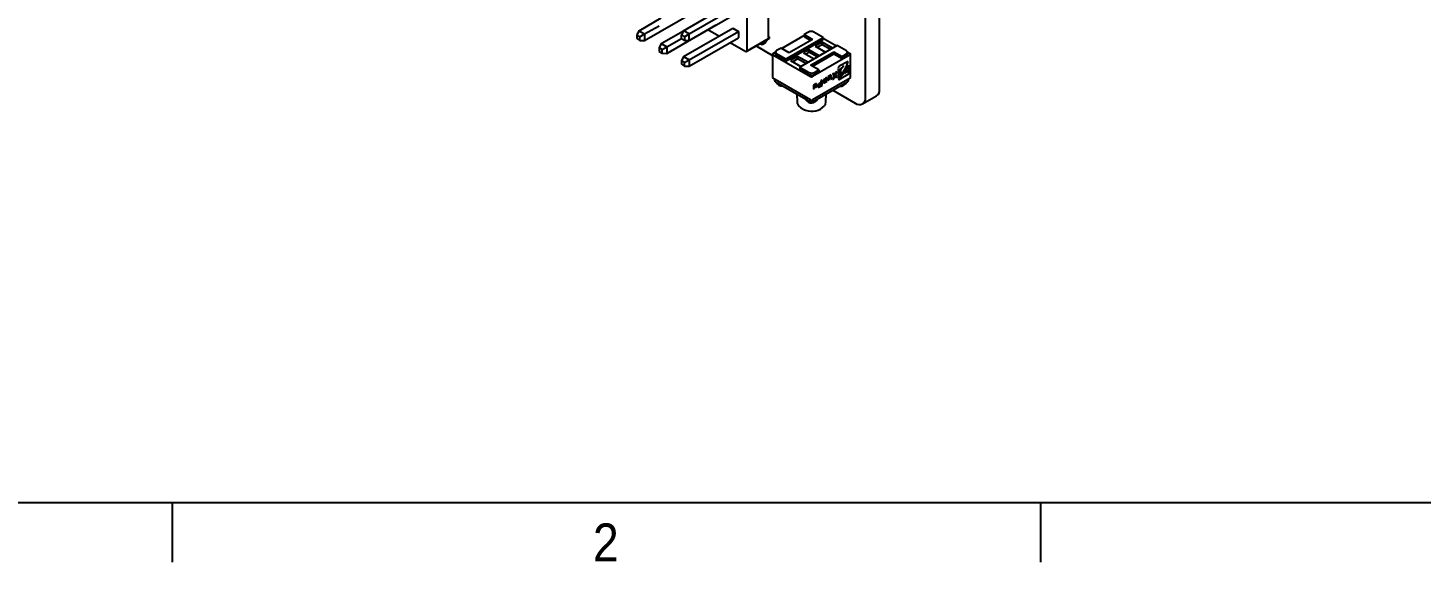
# Model space of a CAD drawing. Header units: millimetres. Extents: x 2 to 1109, y 2 to 430.
# Drawn here: x 58.2 to 170.3, y 1.6 to 44.6 of the extents above; entities that cross this region are included whole.
import ezdxf

# ---------------------------------------------------------------- set-up
doc = ezdxf.new("R2010")
doc.units = ezdxf.units.MM
doc.header["$LTSCALE"] = 0.5
for name, color, linetype in [('几何体', 7, 'Continuous'), ('注释', 2, 'Continuous'), ('草图直线', 1, 'Continuous')]:
    doc.layers.add(name, color=color, linetype=linetype)
doc.styles.add('SLDTEXTSTYLE0', font='GOTHIC.TTF', dxfattribs={"width": 0.913})

msp = doc.modelspace()

# ---------------------------------------------------------------- linework, layer by layer
at = {"layer": '几何体'}
for p, q in [((126.76, 39.65), (126.76, 86.66)), ((125.63, 39), (125.63, 86.01)), ((117.81, 47.56), (117.81, 43.82)), ((111, 44.35), (114.96, 46.64)), ((111.45, 44.09), (115.41, 46.38)), ((116.08, 46.68), (116.08, 42.7)), ((107.41, 44.35), (109.2, 45.39)), ((107.86, 43.57), (111.82, 45.85)), ((111.45, 43.57), (115.41, 45.85)), ((107.41, 44.35), (107.23, 44.01)), ((107.47, 43.87), (107.23, 44.01)), ((107.23, 44.01), (107.23, 43.73)), ((107.23, 43.73), (107.47, 43.58)), ((107.41, 44.35), (107.86, 44.09)), ((107.47, 43.87), (107.86, 44.09)), ((107.47, 43.58), (107.47, 43.87)), ((107.86, 44.09), (109.02, 44.76)), ((107.86, 44.09), (107.86, 43.57)), ((109.2, 43.32), (111, 44.35)), ((109.65, 42.53), (113.61, 44.82)), ((109.65, 43.05), (110.82, 43.73)), ((111, 44.35), (110.82, 44.01)), ((110.82, 44.01), (111.06, 43.87)), ((110.82, 43.73), (110.82, 44.01)), ((111.06, 43.58), (110.82, 43.73)), ((111, 42.28), (114.96, 44.56)), ((111.45, 44.09), (111, 44.35)), ((111.06, 43.87), (111.45, 44.09)), ((111.06, 43.87), (111.06, 43.58)), ((111.45, 42.02), (115.41, 44.3)), ((111.45, 43.57), (111.45, 44.09)), ((111.45, 41.49), (115.41, 43.78)), ((113.83, 43.92), (112.94, 44.43)), ((114.96, 44.56), (115.41, 44.3)), ((115.41, 44.3), (115.41, 43.78)), ((116.08, 42.7), (117.88, 43.74)), ((117.88, 43.86), (117.81, 43.9)), ((117.88, 43.86), (117.81, 43.82)), ((117.88, 43.74), (117.81, 43.69)), ((117.88, 43.86), (117.88, 43.74)), ((120.7, 43.96), (118.9, 42.92)), ((119.22, 42.08), (122.23, 43.81)), ((121.05, 44.24), (120.7, 44.04)), ((120.7, 44.04), (121.36, 43.66)), ((120.7, 44.04), (120.7, 43.88)), ((120.7, 43.88), (121.22, 43.58)), ((122.23, 43.81), (121.48, 44.24)), ((122.23, 43.81), (122.23, 43.65)), ((122.23, 43.75), (123.29, 43.14)), ((107.47, 43.58), (107.86, 43.57)), ((109.2, 43.32), (109.02, 42.97)), ((109.27, 42.83), (109.02, 42.97)), ((109.02, 42.97), (109.02, 42.69)), ((109.02, 42.69), (109.27, 42.55)), ((109.2, 43.32), (109.65, 43.05)), ((109.27, 42.83), (109.65, 43.05)), ((109.27, 42.55), (109.27, 42.83)), ((109.65, 43.05), (109.65, 42.53)), ((111.06, 43.58), (111.45, 43.57)), ((116.01, 42.66), (114.74, 43.39)), ((117.81, 43.69), (116.01, 42.66)), ((116.01, 42.66), (116.08, 42.7)), ((116.82, 43.13), (118.14, 42.37)), ((117.31, 43.23), (117.15, 43.32)), ((117.31, 43.23), (117.31, 43.4)), ((117.55, 43.37), (117.31, 43.23)), ((117.55, 43.37), (117.73, 43.65)), ((118.38, 42.62), (118.17, 42.5)), ((118.38, 42.63), (118.38, 42.47)), ((118.83, 42.96), (118.47, 42.75)), ((119.48, 42.58), (118.83, 42.96)), ((119.22, 41.91), (122.23, 43.65)), ((121.36, 43.66), (119.48, 42.58)), ((123.34, 43.17), (120.34, 41.43)), ((121.08, 42.82), (120.65, 42.58)), ((121.08, 42.62), (120.83, 42.47)), ((121.91, 42.34), (121.08, 42.82)), ((121.08, 42.62), (121.08, 42.82)), ((121.73, 42.24), (121.08, 42.62)), ((121.21, 41.58), (123.08, 42.66)), ((122.14, 43.43), (121.57, 43.11)), ((121.57, 43.11), (122.41, 42.63)), ((122.14, 43.23), (121.75, 43)), ((122.97, 42.95), (122.14, 43.43)), ((122.14, 43.23), (122.14, 43.43)), ((122.8, 42.85), (122.14, 43.23)), ((123.08, 42.66), (123.74, 42.28)), ((123.08, 42.66), (123.08, 42.5)), ((124.09, 42.73), (123.34, 43.17)), ((124.18, 42.62), (124.39, 42.5)), ((124.18, 42.45), (124.18, 42.61)), ((109.27, 42.55), (109.65, 42.53)), ((111, 42.28), (110.82, 41.94)), ((111.06, 41.79), (110.82, 41.94)), ((110.82, 41.94), (110.82, 41.65)), ((110.82, 41.65), (111.06, 41.51)), ((111, 42.28), (111.45, 42.02)), ((111.06, 41.79), (111.45, 42.02)), ((111.06, 41.51), (111.06, 41.79)), ((111.06, 41.51), (111.45, 41.49)), ((111.45, 42.02), (111.45, 41.49)), ((118.14, 42.46), (118.14, 40.58)), ((118.17, 42.42), (121.21, 40.66)), ((118.47, 42.51), (119.22, 42.08)), ((118.47, 42.35), (119.22, 41.91)), ((119.22, 42.08), (119.22, 41.91)), ((120.16, 42.29), (119.59, 41.96)), ((119.59, 41.96), (120.43, 41.48)), ((120.16, 42.09), (119.77, 41.86)), ((120.99, 41.81), (120.16, 42.29)), ((120.16, 42.09), (120.16, 42.29)), ((120.82, 41.71), (120.16, 42.09)), ((120.65, 42.58), (121.49, 42.09)), ((121.87, 41.2), (121.21, 41.58)), ((121.35, 41.5), (123.08, 42.5)), ((124.39, 42.42), (121.35, 40.66)), ((123.08, 42.5), (123.74, 42.12)), ((124.23, 41.89), (123.52, 41.49)), ((123.74, 42.28), (124.09, 42.49)), ((123.74, 42.12), (124.09, 42.33)), ((123.74, 42.28), (123.74, 42.12)), ((123.88, 41.53), (123.89, 41.52)), ((124.32, 41.02), (124.32, 41.56)), ((124.33, 41.02), (124.33, 41.58)), ((124.42, 40.58), (124.42, 42.46)), ((121.21, 38.78), (118.17, 40.54)), ((118.3, 40.47), (118.3, 40.38)), ((120.34, 41.43), (121.09, 41)), ((120.34, 41.43), (120.34, 41.27)), ((120.34, 41.27), (121.09, 40.84)), ((124.39, 40.54), (121.35, 38.78)), ((121.51, 41), (121.87, 41.2)), ((121.51, 40.84), (121.87, 41.04)), ((121.87, 41.2), (121.87, 41.04)), ((122.13, 40.37), (122.04, 40.32)), ((122.12, 39.95), (122.12, 40.37)), ((122.13, 39.94), (122.13, 40.37)), ((122.33, 40.49), (122.25, 40.44)), ((122.25, 40.44), (122.25, 40.21)), ((122.32, 40.27), (122.32, 40.48)), ((122.33, 40.27), (122.33, 40.49)), ((122.51, 40.59), (122.42, 40.54)), ((122.42, 40.54), (122.42, 40.3)), ((122.5, 40.28), (122.5, 40.59)), ((122.51, 40.28), (122.51, 40.59)), ((122.82, 40.77), (122.63, 40.66)), ((122.63, 40.66), (122.63, 40.34)), ((122.63, 40.34), (122.7, 40.39)), ((122.63, 40.35), (122.7, 40.39)), ((122.7, 40.64), (122.79, 40.69)), ((122.7, 40.64), (122.78, 40.69)), ((122.7, 40.39), (122.7, 40.64)), ((122.7, 40.39), (122.7, 40.64)), ((122.7, 40.64), (122.7, 40.64)), ((122.7, 40.39), (122.7, 40.39)), ((122.78, 40.69), (122.79, 40.69)), ((122.8, 40.69), (122.79, 40.69)), ((122.81, 40.67), (122.81, 40.45)), ((122.81, 40.46), (122.88, 40.5)), ((122.81, 40.45), (122.88, 40.49)), ((122.88, 40.49), (122.88, 40.73)), ((122.88, 40.5), (122.88, 40.73)), ((122.88, 40.73), (122.88, 40.73)), ((122.88, 40.5), (122.88, 40.49)), ((123.07, 40.92), (122.97, 40.86)), ((122.97, 40.86), (123.1, 40.71)), ((123.1, 40.71), (122.97, 40.43)), ((122.97, 40.43), (123.07, 40.49)), ((122.98, 40.44), (123.07, 40.49)), ((123.14, 40.83), (123.06, 40.92)), ((123.15, 40.82), (123.07, 40.92)), ((123.07, 40.49), (123.15, 40.67)), ((123.07, 40.49), (123.14, 40.67)), ((123.07, 40.49), (123.07, 40.49)), ((123.14, 40.83), (123.15, 40.82)), ((123.14, 40.67), (123.15, 40.67)), ((123.22, 41), (123.15, 40.82)), ((123.15, 40.67), (123.22, 40.57)), ((123.2, 40.77), (123.32, 41.06)), ((123.2, 40.78), (123.31, 41.05)), ((123.31, 40.64), (123.2, 40.78)), ((123.2, 40.78), (123.2, 40.77)), ((123.32, 40.63), (123.2, 40.77)), ((123.32, 41.06), (123.22, 41)), ((123.22, 40.58), (123.31, 40.64)), ((123.22, 40.57), (123.32, 40.63)), ((123.31, 40.64), (123.32, 40.63)), ((123.42, 41.3), (123.42, 40.5)), ((123.45, 40.56), (123.46, 40.56)), ((123.52, 40.44), (124.23, 40.85)), ((123.52, 40.45), (124.22, 40.85)), ((123.52, 40.45), (123.52, 40.44)), ((123.81, 40.97), (123.82, 40.96)), ((124.22, 40.85), (124.23, 40.85)), ((124.26, 41.12), (124.26, 41.12)), ((124.27, 40.38), (124.27, 40.47)), ((124.32, 41.02), (124.33, 41.02)), ((118.38, 40.25), (121.07, 38.7)), ((120.09, 39.27), (120.12, 38.6)), ((121.63, 40.08), (121.44, 39.97)), ((121.44, 39.97), (121.44, 39.66)), ((121.44, 39.67), (121.51, 39.71)), ((121.44, 39.66), (121.51, 39.7)), ((121.49, 38.7), (124.18, 40.25)), ((121.51, 39.95), (121.59, 40)), ((121.51, 39.96), (121.58, 40)), ((121.51, 39.71), (121.51, 39.96)), ((121.51, 39.96), (121.51, 39.95)), ((121.51, 39.7), (121.51, 39.95)), ((121.51, 39.71), (121.51, 39.7)), ((121.58, 40), (121.59, 40)), ((121.6, 39.99), (121.6, 40)), ((121.61, 39.97), (121.61, 39.76)), ((121.61, 39.77), (121.68, 39.81)), ((121.61, 39.76), (121.69, 39.8)), ((121.68, 39.81), (121.68, 40.05)), ((121.68, 40.05), (121.69, 40.04)), ((121.68, 39.81), (121.69, 39.8)), ((121.69, 39.8), (121.69, 40.04)), ((121.87, 39.8), (122.12, 39.95)), ((121.87, 39.8), (121.88, 39.8)), ((122.04, 40.17), (121.88, 40.08)), ((121.88, 39.8), (122.13, 39.94)), ((121.89, 39.91), (121.9, 39.9)), ((122.04, 40.1), (121.91, 40.02)), ((122.04, 40.1), (121.91, 40.02)), ((121.91, 40.02), (121.91, 40.02)), ((121.91, 39.9), (122.04, 39.97)), ((122.04, 40.32), (122.04, 40.17)), ((122.04, 39.97), (122.04, 40.1)), ((122.04, 40.1), (122.04, 40.1)), ((122.12, 39.95), (122.13, 39.94)), ((122.3, 40.17), (122.5, 40.28)), ((122.3, 40.17), (122.31, 40.16)), ((122.31, 40.16), (122.51, 40.28)), ((122.32, 40.27), (122.33, 40.27)), ((122.33, 40.26), (122.34, 40.25)), ((122.42, 40.3), (122.34, 40.25)), ((122.44, 38.6), (122.47, 39.27)), ((122.5, 40.28), (122.51, 40.28)), ((122.99, 39.57), (124.8, 38.52)), ((125.39, 38.46), (126.52, 39.11))]:
    msp.add_line(p, q, dxfattribs=at)
at = {"layer": '几何体', "flags": 128}
for points in [[(123.57, 40.86), (123.54, 40.87), (123.49, 40.93), (123.48, 41.02), (123.5, 41.1), (123.53, 41.18), (123.64, 41.32), (123.88, 41.53)], [(123.74, 40.87), (123.64, 40.85), (123.55, 40.87), (123.5, 40.92), (123.49, 41.01), (123.51, 41.09), (123.54, 41.17), (123.64, 41.31), (123.89, 41.52)], [(123.89, 41.52), (123.72, 41.35), (123.65, 41.25), (123.61, 41.13), (123.61, 41.08), (123.61, 41.03), (123.63, 40.99), (123.66, 40.97), (123.82, 40.96)], [(123.81, 40.97), (124.1, 41.48), (124.22, 41.89)], [(123.82, 40.96), (124.1, 41.47), (124.23, 41.89)], [(122.79, 40.69), (122.79, 40.69), (122.8, 40.69), (122.8, 40.69), (122.8, 40.68), (122.8, 40.68), (122.81, 40.68), (122.81, 40.67), (122.81, 40.67)], [(123.63, 40.99), (123.65, 40.97), (123.81, 40.97)], [(118.47, 40.2), (118.47, 40.2), (118.55, 40.07), (118.66, 39.98), (118.81, 39.91), (118.99, 39.89), (119.01, 39.89)], [(121.59, 40), (121.59, 40), (121.6, 40), (121.6, 39.99), (121.61, 39.99), (121.61, 39.99), (121.61, 39.98), (121.61, 39.98), (121.61, 39.97)], [(121.88, 40.08), (121.85, 40.04), (121.81, 39.99), (121.8, 39.94), (121.79, 39.89), (121.79, 39.84), (121.81, 39.81), (121.84, 39.8), (121.88, 39.8)], [(121.82, 39.81), (121.84, 39.8), (121.87, 39.8)], [(121.91, 40.02), (121.89, 40.01), (121.88, 39.98), (121.88, 39.96), (121.87, 39.94), (121.88, 39.93), (121.88, 39.91), (121.89, 39.91)], [(121.91, 40.02), (121.9, 40), (121.89, 39.98), (121.88, 39.96), (121.88, 39.94), (121.88, 39.92), (121.89, 39.91), (121.9, 39.9), (121.91, 39.9)], [(123.89, 39.97), (124.02, 40.08), (124.09, 40.2)], [(120.14, 38.67), (120.13, 38.53), (120.23, 38.32), (120.42, 38.14), (120.71, 38), (120.81, 37.97)], [(121.59, 38.64), (121.73, 38.76), (121.79, 38.87)], [(122.34, 38.34), (122.41, 38.45), (122.44, 38.6)]]:
    msp.add_lwpolyline(points, dxfattribs=at)
at = {"layer": '几何体'}
for centre, radius, start, end in [((121.26, 43.83), 0.461, 62.6097, 117.3903), ((118.52, 42.63), 0.131, 110.7834, 249.2166), ((124.05, 42.61), 0.131, 290.7834, 69.2166), ((118.19, 42.46), 0.0437, 110.7834, 249.2166), ((118.53, 42.48), 0.151, 185.6948, 245.6253), ((123.64, 41.3), 0.222, 122.5224, 178.3991), ((121.56, 42.96), 3.09, 320.6304, 333.5017), ((124.03, 42.46), 0.151, 294.3747, 354.3052), ((124.38, 42.46), 0.0437, 290.7834, 69.2166), ((118.19, 40.58), 0.0503, 185.6948, 245.6253), ((118.45, 40.39), 0.151, 185.6948, 245.6253), ((121.3, 41.41), 0.461, 242.6097, 297.3903), ((121.3, 41.24), 0.461, 242.6097, 297.3903), ((121.28, 40.8), 0.154, 242.6097, 297.3903), ((122.78, 40.68), 0.0152, 60.6782, 95.2144), ((122.83, 40.72), 0.0508, 8.0059, 104.0935), ((122.82, 40.72), 0.0575, 10.4786, 52.5218), ((123.51, 40.53), 0.0911, 202.9362, 281.6661), ((122.05, 42.15), 2.11, 311.5114, 322.8356), ((122.31, 42.33), 2.12, 302.9853, 317.8524), ((122.06, 42.14), 2.11, 311.5114, 322.8356), ((123.5, 40.54), 0.0981, 244.0765, 280.4747), ((122.63, 43.78), 3.12, 293.4814, 300.1036), ((123.31, 43.08), 2.17, 286.9397, 295.8597), ((123.32, 43.07), 2.17, 286.9397, 295.8597), ((124.12, 40.39), 0.151, 294.3747, 354.3052), ((122.44, 44.11), 3.51, 300.0014, 301.2716), ((124.01, 41.09), 0.32, 311.4013, 347.5649), ((124.01, 41.09), 0.32, 311.4013, 347.5649), ((124.37, 40.58), 0.0503, 294.3747, 354.3052), ((121.59, 39.98), 0.0201, 61.9823, 110.3957), ((121.64, 40.04), 0.048, 4.4308, 109.2167), ((121.63, 40.04), 0.0549, 7.2523, 51.6966), ((122.3, 40.21), 0.0481, 179.8746, 286.6494), ((122.29, 40.21), 0.05, 247.1285, 286.9006), ((122.34, 40.27), 0.0184, 175.6738, 234.7461), ((122.34, 40.27), 0.016, 171.8445, 264.0579), ((123.62, 40.4), 0.508, 263.4592, 302.1519), ((126.19, 39.59), 0.577, 305.0125, 6.2966), ((121.28, 39.1), 0.549, 184.9043, 304.0472), ((121.31, 39.27), 1.4, 249.1945, 316.5331), ((121.28, 39.11), 0.461, 242.6097, 297.3903), ((121.28, 38.92), 0.154, 242.6097, 297.3903), ((125.13, 38.92), 0.511, 230.7928, 9.2101)]:
    msp.add_arc(centre, radius, start, end, dxfattribs=at)
at = {"layer": '草图直线'}
for p, q in [((552.45, 6.35), (6.35, 6.35)), ((69.85, 6.35), (69.85, 1.59)), ((139.7, 6.35), (139.7, 1.59))]:
    msp.add_line(p, q, dxfattribs=at)

# ---------------------------------------------------------------- texts
at = {"layer": '注释', "insert": (104.74, 4.7), "char_height": 3.05, "attachment_point": 2, "style": 'SLDTEXTSTYLE0'}
msp.add_mtext('2', dxfattribs=at)

doc.saveas('drawing.dxf')
